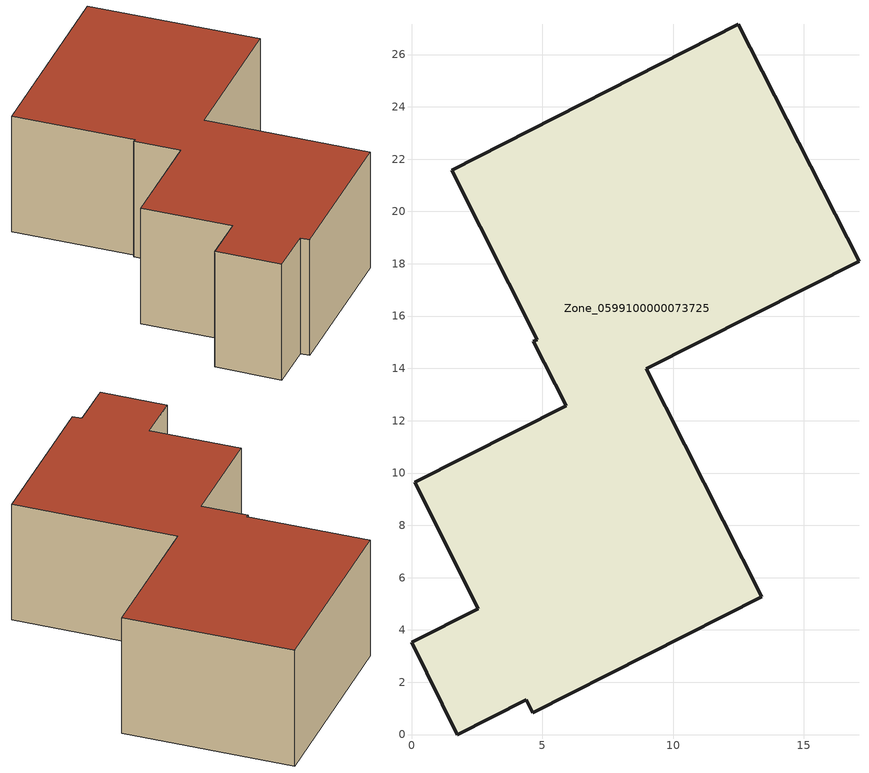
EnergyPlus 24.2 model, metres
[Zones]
Zone_0599100000073725
 floor ground (C_G): 8.98,13.98 13.4,5.27 4.64,0.83 4.39,1.33 1.75,0 0,3.52 2.56,4.82 0.12,9.65 5.91,12.57 4.66,15.03 4.81,15.09 1.53,21.57 12.5,27.15 17.11,18.1 z2.71
 wall outside (C_F): 4.81,15.09 4.66,15.03 5.91,12.57 0.12,9.65 2.56,4.82 0,3.52 1.75,0 4.39,1.33 4.64,0.83 13.4,5.27 8.98,13.98 17.11,18.1 12.5,27.15 1.53,21.57 4.81,15.09 z2.71:10.21
 roof outside (C_R): 12.5,27.15 1.53,21.57 4.81,15.09 4.66,15.03 5.91,12.57 0.12,9.65 2.56,4.82 0,3.52 1.75,0 4.39,1.33 4.64,0.83 13.4,5.27 8.98,13.98 17.11,18.1 z10.21
[BUILDING]
Pand.0599100000073725: North Axis=0; Terrain=City; Loads Convergence Tolerance Value=0.04; Temperature Convergence Tolerance Value=0.4; Solar Distribution=FullExterior; Maximum Number of Warmup Days=25; Minimum Number of Warmup Days=1
[Site:Location]
Rotterdam.The.Hague.AP_ZH_NLD Design_Conditions: Latitude=51.96; Longitude=4.45; Time Zone=1; Elevation=-4.5
[SITE:GROUNDTEMPERATURE:BUILDINGSURFACE]
18, 18, 18, 18, 18, 18, 18, 18, 18, 18, 18, 18
[MATERIAL] Thermal Absorptance=0.9; Solar Absorptance=0.7; Visible Absorptance=0.7
Name | Roughness | Thickness | Conductivity | Density | Specific Heat
G.D.1965 | MediumSmooth | 0.15 | 1 | 540 | 1210
F.D.1965 | Rough | 0.3 | 0.857143 | 1920 | 840
R.D.1965 | MediumRough | 0.2 | 0.08 | 1500 | 1000
[CONSTRUCTION]
C_G: G.D.1965
C_F: F.D.1965
C_R: R.D.1965
[ZONE]
Zone_0599100000073725: Type=1; Multiplier=1; Ceiling Height=Autocalculate; Volume=Autocalculate; Floor Area=autocalculate; Part of Total Floor Area=Yes
[ZONEINFILTRATION:DESIGNFLOWRATE]
Infil_Zone_0599100000073725: Zone or ZoneList or Space or SpaceList=Zone_0599100000073725; Schedule=AlwaysOn; Design Flow Rate Calculation Method=Flow/Area; Flow Rate per Floor Area=0.0042; Constant Term Coefficient=1; Temperature Term Coefficient=0; Velocity Term Coefficient=0; Velocity Squared Term Coefficient=0
[HVACTEMPLATE:ZONE:IDEALLOADSAIRSYSTEM]
Zone_0599100000073725: Maximum Heating Supply Air Temperature=50; Minimum Cooling Supply Air Temperature=13; Maximum Heating Supply Air Humidity Ratio=0.0156; Minimum Cooling Supply Air Humidity Ratio=0.0077; Heating Limit=NoLimit; Cooling Limit=NoLimit; Dehumidification Control Type=ConstantSensibleHeatRatio; Cooling Sensible Heat Ratio=0.7; Dehumidification Setpoint=60; Humidification Control Type=None; Humidification Setpoint=30; Outdoor Air Method=None; Outdoor Air Flow Rate per Person=0.00944; Outdoor Air Flow Rate per Zone Floor Area=0; Outdoor Air Flow Rate per Zone=0; Demand Controlled Ventilation Type=None; Outdoor Air Economizer Type=NoEconomizer; Heat Recovery Type=None; Sensible Heat Recovery Effectiveness=0.7; Latent Heat Recovery Effectiveness=0.65
[ZONECONTROL:THERMOSTAT]
ThermostatControl_Zone_0599100000073725: Zone or ZoneList=Zone_0599100000073725; Control Type Schedule=DualSetpointControlType; Control 1=Thermostat_Zone_0599100000073725; Temperature Difference Between Cutout And Setpoint=0
[THERMOSTATSETPOINT:DUALSETPOINT]
Thermostat_Zone_0599100000073725: Heating Setpoint Temperature Schedule=HeatingSetpoint_Zone_0599100000073725; Cooling Setpoint Temperature Schedule=CoolingSetpoint_Zone_0599100000073725
[SCHEDULE:COMPACT]
HeatingSetpoint_Zone_0599100000073725: Through: 12/31, For: AllDays, Until: 24:00, 21
CoolingSetpoint_Zone_0599100000073725: Through: 12/31, For: AllDays, Until: 24:00, 24
DualSetpointControlType: Through: 12/31, For: AllDays, Until: 24:00, 4
AlwaysOn: Through: 12/31, For: AllDays, Until: 24:00, 1
